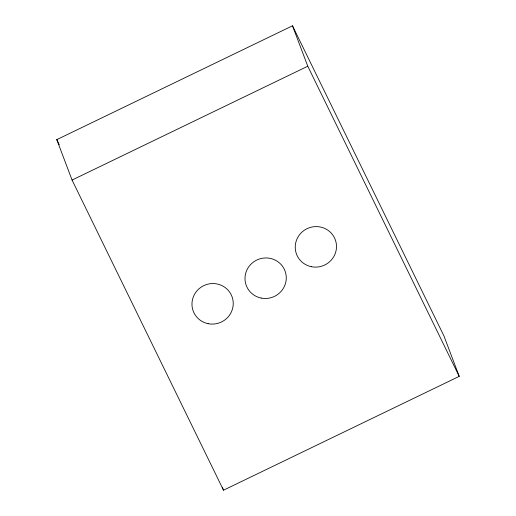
<?xml version="1.0" encoding="UTF-8"?>
<svg xmlns="http://www.w3.org/2000/svg" width="516" height="516" viewBox="0 0 516 516"><rect width="100%" height="100%" fill="white"/><g stroke="black" fill="none" stroke-linecap="round" stroke-linejoin="round"><path stroke-width="0.77" d="M56.786 139.636L292.501 25.8L443.941 335.942L459.214 376.364L223.499 490.2L72.059 180.058L56.786 139.636L59.256 144.699M72.059 180.058L307.775 66.222L292.501 25.8M307.775 66.222L459.214 376.364M222.364 487.207L223.499 490.2M208.135 323.68A20.698 20.208 -20.7 0 0 232.284 297.422A20.698 20.208 -20.7 0 0 197.383 290.366A20.698 20.208 -20.7 0 0 208.135 323.68M261.167 298.067A20.698 20.208 -20.7 0 0 285.322 271.809A20.698 20.208 -20.7 0 0 250.421 264.753A20.698 20.208 -20.7 0 0 261.167 298.067M311.4 266.707A20.698 20.208 -20.7 0 0 335.548 240.45A20.698 20.208 -20.7 0 0 300.654 233.4A20.698 20.208 -20.7 0 0 311.4 266.707"/></g></svg>
